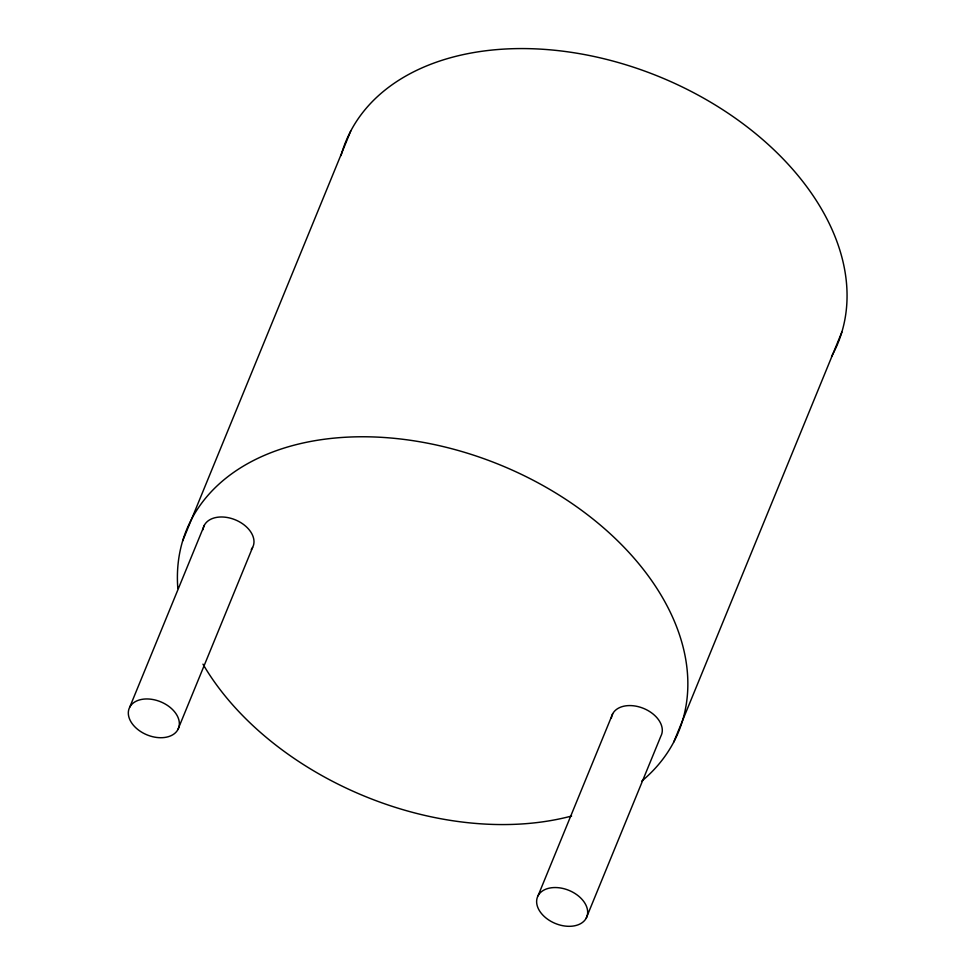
<?xml version="1.0" encoding="UTF-8"?>
<svg xmlns="http://www.w3.org/2000/svg" width="975" height="975" viewBox="0 0 975 975"><rect width="100%" height="100%" fill="white"/><g stroke="black" fill="none" stroke-linecap="round" stroke-linejoin="round"><path stroke-width="1.46" d="M182.642 540.967L350.707 131.101M129.724 707.204L204.36 525.232M177.95 729.471A26.593 17.891 22.3 0 0 149.029 699.026A26.593 17.891 22.3 0 0 134.538 726.509A26.593 17.891 22.3 0 0 177.95 729.471L252.586 547.511M538.042 895.793L612.666 713.834M586.268 918.072A26.593 17.891 22.3 0 0 557.334 887.616A26.593 17.891 22.3 0 0 542.856 915.111A26.593 17.891 22.3 0 0 586.268 918.072L660.892 736.101A26.593 17.891 22.3 0 0 641.928 707.777A26.593 17.891 22.3 0 0 611.325 718.319M673.749 742.048L841.815 332.183M341.043 155.586A265.907 178.961 22.3 0 1 659.527 76.806A265.907 178.961 22.3 0 1 831.565 356.423M177.84 588.51A265.907 178.961 22.3 0 1 502.21 465.782A265.907 178.961 22.3 0 1 641.66 781.231M571.606 816.026A265.907 178.961 22.3 0 1 202.971 664.146M203.007 529.717A26.593 17.891 22.3 0 1 235.243 519.809A26.593 17.891 22.3 0 1 251.282 549.486"/></g></svg>
